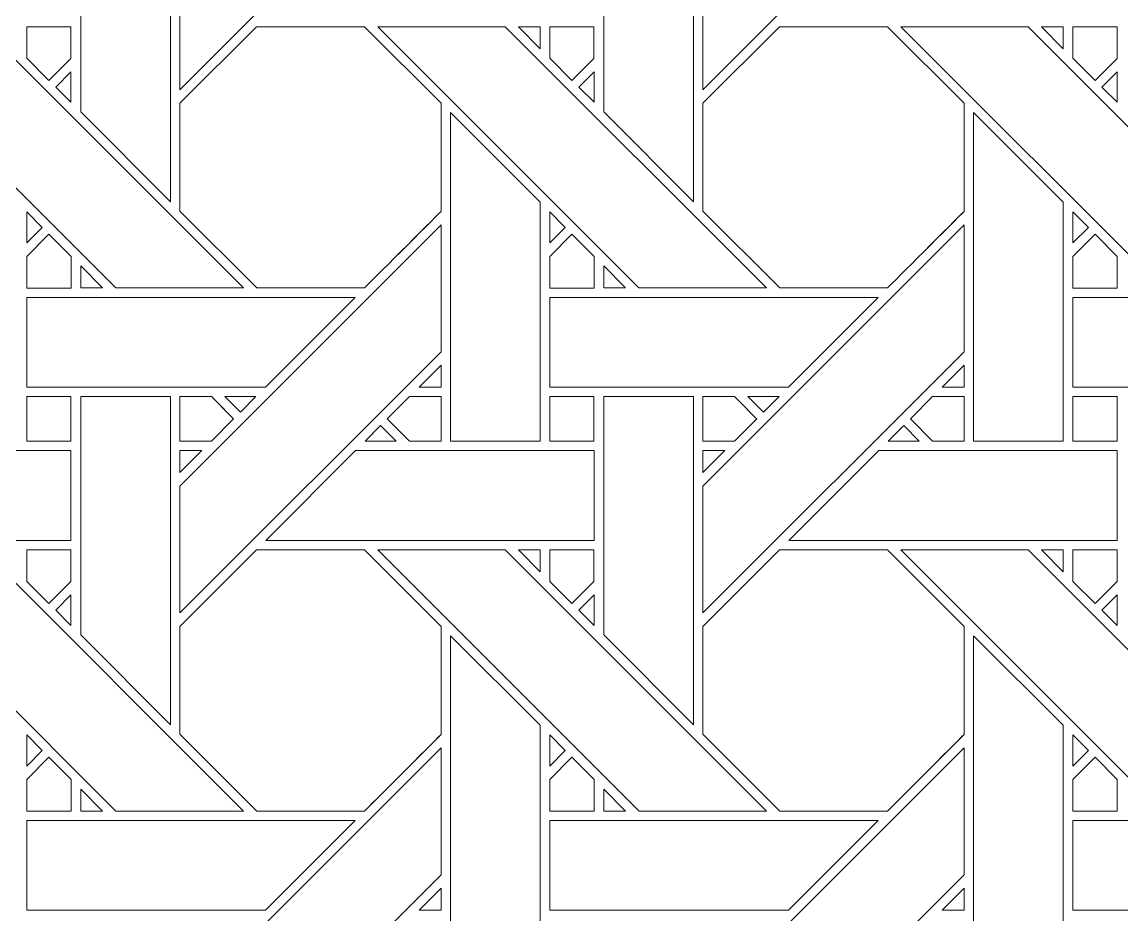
# Model space of a CAD drawing. Header units: inches. Extents: x 4.9 to 19.9, y 3.1 to 15.1.
# Drawn here: x 10.436 to 12.432, y 11.99 to 13.61 of the extents above; entities that cross this region are included whole.
import ezdxf

# ---------------------------------------------------------------- set-up
doc = ezdxf.new("R2010")
doc.units = ezdxf.units.IN
doc.header["$MEASUREMENT"] = 0
doc.layers.add('Design', color=7, linetype='Continuous', lineweight=0)

msp = doc.modelspace()

# ---------------------------------------------------------------- linework, layer by layer
at = {"layer": 'Design'}
for points, knots in [([(4.8829, 15.0948), (4.8829, 15.0948), (4.8829, 3.0948), (4.8829, 3.0948), (4.8829, 3.0948), (19.8829, 3.0948), (19.8829, 3.0948), (19.8829, 3.0948), (19.8829, 15.0948), (19.8829, 15.0948), (19.8829, 15.0948), (4.8829, 15.0948), (4.8829, 15.0948)], [0, 0, 0, 0, 1, 1, 1, 2, 2, 2, 3, 3, 3, 4, 4, 4, 4]), ([(5.4052, 14.5679), (5.4052, 14.5679), (5.4052, 3.6216), (5.4052, 3.6216), (5.4052, 3.6216), (19.3605, 3.6216), (19.3605, 3.6216), (19.3605, 3.6216), (19.3605, 14.5679), (19.3605, 14.5679), (19.3605, 14.5679), (5.4052, 14.5679), (5.4052, 14.5679)], [0, 0, 0, 0, 1, 1, 1, 2, 2, 2, 3, 3, 3, 4, 4, 4, 4]), ([(11.1966, 13.9603), (11.1966, 13.9603), (10.7229, 13.4866), (10.7229, 13.4866), (10.7229, 13.4866), (10.7229, 13.7167), (10.7229, 13.7167), (10.7229, 13.7167), (11.1966, 14.1903), (11.1966, 14.1903), (11.1966, 14.1903), (11.1966, 13.9603), (11.1966, 13.9603)], [0, 0, 0, 0, 1, 1, 1, 2, 2, 2, 3, 3, 3, 4, 4, 4, 4]), ([(12.1453, 13.9603), (12.1453, 13.9603), (11.6717, 13.4866), (11.6717, 13.4866), (11.6717, 13.4866), (11.6717, 13.7167), (11.6717, 13.7167), (11.6717, 13.7167), (12.1453, 14.1903), (12.1453, 14.1903), (12.1453, 14.1903), (12.1453, 13.9603), (12.1453, 13.9603)], [0, 0, 0, 0, 1, 1, 1, 2, 2, 2, 3, 3, 3, 4, 4, 4, 4]), ([(10.5429, 13.4466), (10.5429, 13.4466), (10.5429, 13.8788), (10.5429, 13.8788), (10.5429, 13.8788), (10.7058, 13.8788), (10.7058, 13.8788), (10.7058, 13.8788), (10.7058, 13.2837), (10.7058, 13.2837), (10.7058, 13.2837), (10.5429, 13.4466), (10.5429, 13.4466)], [0, 0, 0, 0, 1, 1, 1, 2, 2, 2, 3, 3, 3, 4, 4, 4, 4]), ([(11.4916, 13.4466), (11.4916, 13.4466), (11.4916, 13.8788), (11.4916, 13.8788), (11.4916, 13.8788), (11.6545, 13.8788), (11.6545, 13.8788), (11.6545, 13.8788), (11.6545, 13.2837), (11.6545, 13.2837), (11.6545, 13.2837), (11.4916, 13.4466), (11.4916, 13.4466)], [0, 0, 0, 0, 1, 1, 1, 2, 2, 2, 3, 3, 3, 4, 4, 4, 4]), ([(10.838, 13.1273), (10.838, 13.1273), (10.6069, 13.1273), (10.6069, 13.1273), (10.6069, 13.1273), (10.1334, 13.601), (10.1334, 13.601), (10.1334, 13.601), (10.3643, 13.601), (10.3643, 13.601), (10.3643, 13.601), (10.838, 13.1273), (10.838, 13.1273)], [0, 0, 0, 0, 1, 1, 1, 2, 2, 2, 3, 3, 3, 4, 4, 4, 4]), ([(10.5253, 13.601), (10.5253, 13.601), (10.5253, 13.5434), (10.5253, 13.5434), (10.5253, 13.5434), (10.4854, 13.5035), (10.4854, 13.5035), (10.4854, 13.5035), (10.445, 13.5438), (10.445, 13.5438), (10.445, 13.5438), (10.445, 13.601), (10.445, 13.601), (10.445, 13.601), (10.5253, 13.601), (10.5253, 13.601)], [0, 0, 0, 0, 1, 1, 1, 2, 2, 2, 3, 3, 3, 4, 4, 4, 5, 5, 5, 5]), ([(10.5253, 13.5434), (10.5253, 13.5434), (10.4854, 13.5035), (10.4854, 13.5035), (10.4854, 13.5035), (10.445, 13.5438), (10.445, 13.5438), (10.445, 13.5438), (10.445, 13.601), (10.445, 13.601), (10.445, 13.601), (10.5253, 13.601), (10.5253, 13.601), (10.5253, 13.601), (10.5253, 13.5434), (10.5253, 13.5434)], [0, 0, 0, 0, 1, 1, 1, 2, 2, 2, 3, 3, 3, 4, 4, 4, 5, 5, 5, 5]), ([(10.8616, 13.601), (10.8616, 13.601), (11.0578, 13.601), (11.0578, 13.601), (11.0578, 13.601), (11.1966, 13.4623), (11.1966, 13.4623), (11.1966, 13.4623), (11.1966, 13.2661), (11.1966, 13.2661), (11.1788, 13.2481), (11.0669, 13.1364), (11.0579, 13.1274), (11.0579, 13.1274), (10.8622, 13.1274), (10.8622, 13.1274), (10.8622, 13.1274), (10.7229, 13.2666), (10.7229, 13.2666), (10.7229, 13.2666), (10.7229, 13.4623), (10.7229, 13.4623), (10.7229, 13.4623), (10.8616, 13.601), (10.8616, 13.601)], [0, 0, 0, 0, 1, 1, 1, 2, 2, 2, 3, 3, 3, 4, 4, 4, 5, 5, 5, 6, 6, 6, 7, 7, 7, 8, 8, 8, 8]), ([(11.0578, 13.601), (11.0578, 13.601), (11.1966, 13.4623), (11.1966, 13.4623), (11.1966, 13.4623), (11.1966, 13.2661), (11.1966, 13.2661), (11.1787, 13.248), (11.0668, 13.1363), (11.0579, 13.1274), (11.0579, 13.1274), (10.8622, 13.1274), (10.8622, 13.1274), (10.8622, 13.1274), (10.7229, 13.2666), (10.7229, 13.2666), (10.7229, 13.2666), (10.7229, 13.4623), (10.7229, 13.4623), (10.7229, 13.4623), (10.8616, 13.601), (10.8616, 13.601), (10.8616, 13.601), (11.0578, 13.601), (11.0578, 13.601)], [0, 0, 0, 0, 1, 1, 1, 2, 2, 2, 3, 3, 3, 4, 4, 4, 5, 5, 5, 6, 6, 6, 7, 7, 7, 8, 8, 8, 8]), ([(11.7867, 13.1273), (11.7867, 13.1273), (11.5556, 13.1273), (11.5556, 13.1273), (11.5556, 13.1273), (11.0821, 13.601), (11.0821, 13.601), (11.0821, 13.601), (11.313, 13.601), (11.313, 13.601), (11.313, 13.601), (11.7867, 13.1273), (11.7867, 13.1273)], [0, 0, 0, 0, 1, 1, 1, 2, 2, 2, 3, 3, 3, 4, 4, 4, 4]), ([(11.3372, 13.601), (11.3372, 13.601), (11.3766, 13.601), (11.3766, 13.601), (11.3766, 13.601), (11.3766, 13.5611), (11.3766, 13.5611), (11.3766, 13.5611), (11.3372, 13.601), (11.3372, 13.601)], [0, 0, 0, 0, 1, 1, 1, 2, 2, 2, 3, 3, 3, 3]), ([(11.474, 13.601), (11.474, 13.601), (11.474, 13.5434), (11.474, 13.5434), (11.474, 13.5434), (11.4341, 13.5035), (11.4341, 13.5035), (11.4341, 13.5035), (11.3938, 13.5438), (11.3938, 13.5438), (11.3938, 13.5438), (11.3938, 13.601), (11.3938, 13.601), (11.3938, 13.601), (11.474, 13.601), (11.474, 13.601)], [0, 0, 0, 0, 1, 1, 1, 2, 2, 2, 3, 3, 3, 4, 4, 4, 5, 5, 5, 5]), ([(11.474, 13.5434), (11.474, 13.5434), (11.4341, 13.5035), (11.4341, 13.5035), (11.4341, 13.5035), (11.3938, 13.5438), (11.3938, 13.5438), (11.3938, 13.5438), (11.3938, 13.601), (11.3938, 13.601), (11.3938, 13.601), (11.474, 13.601), (11.474, 13.601), (11.474, 13.601), (11.474, 13.5434), (11.474, 13.5434)], [0, 0, 0, 0, 1, 1, 1, 2, 2, 2, 3, 3, 3, 4, 4, 4, 5, 5, 5, 5]), ([(11.8104, 13.601), (11.8104, 13.601), (12.0066, 13.601), (12.0066, 13.601), (12.0066, 13.601), (12.1453, 13.4623), (12.1453, 13.4623), (12.1453, 13.4623), (12.1453, 13.2661), (12.1453, 13.2661), (12.1275, 13.2481), (12.0156, 13.1364), (12.0066, 13.1274), (12.0066, 13.1274), (11.8109, 13.1274), (11.8109, 13.1274), (11.8109, 13.1274), (11.6717, 13.2666), (11.6717, 13.2666), (11.6717, 13.2666), (11.6717, 13.4623), (11.6717, 13.4623), (11.6717, 13.4623), (11.8104, 13.601), (11.8104, 13.601)], [0, 0, 0, 0, 1, 1, 1, 2, 2, 2, 3, 3, 3, 4, 4, 4, 5, 5, 5, 6, 6, 6, 7, 7, 7, 8, 8, 8, 8]), ([(12.0066, 13.601), (12.0066, 13.601), (12.1453, 13.4623), (12.1453, 13.4623), (12.1453, 13.4623), (12.1453, 13.2661), (12.1453, 13.2661), (12.1277, 13.2483), (12.0157, 13.1365), (12.0066, 13.1274), (12.0066, 13.1274), (11.8109, 13.1274), (11.8109, 13.1274), (11.8109, 13.1274), (11.6717, 13.2666), (11.6717, 13.2666), (11.6717, 13.2666), (11.6717, 13.4623), (11.6717, 13.4623), (11.6717, 13.4623), (11.8104, 13.601), (11.8104, 13.601), (11.8104, 13.601), (12.0066, 13.601), (12.0066, 13.601)], [0, 0, 0, 0, 1, 1, 1, 2, 2, 2, 3, 3, 3, 4, 4, 4, 5, 5, 5, 6, 6, 6, 7, 7, 7, 8, 8, 8, 8]), ([(12.7354, 13.1273), (12.7354, 13.1273), (12.5044, 13.1273), (12.5044, 13.1273), (12.5044, 13.1273), (12.0308, 13.601), (12.0308, 13.601), (12.0308, 13.601), (12.2618, 13.601), (12.2618, 13.601), (12.2618, 13.601), (12.7354, 13.1273), (12.7354, 13.1273)], [0, 0, 0, 0, 1, 1, 1, 2, 2, 2, 3, 3, 3, 4, 4, 4, 4]), ([(12.2859, 13.601), (12.2859, 13.601), (12.3253, 13.601), (12.3253, 13.601), (12.3253, 13.601), (12.3253, 13.5611), (12.3253, 13.5611), (12.3253, 13.5611), (12.2859, 13.601), (12.2859, 13.601)], [0, 0, 0, 0, 1, 1, 1, 2, 2, 2, 3, 3, 3, 3]), ([(12.4228, 13.601), (12.4228, 13.601), (12.4228, 13.5434), (12.4228, 13.5434), (12.4228, 13.5434), (12.3828, 13.5035), (12.3828, 13.5035), (12.3828, 13.5035), (12.3425, 13.5438), (12.3425, 13.5438), (12.3425, 13.5438), (12.3425, 13.601), (12.3425, 13.601), (12.3425, 13.601), (12.4228, 13.601), (12.4228, 13.601)], [0, 0, 0, 0, 1, 1, 1, 2, 2, 2, 3, 3, 3, 4, 4, 4, 5, 5, 5, 5]), ([(12.4228, 13.5434), (12.4228, 13.5434), (12.3828, 13.5035), (12.3828, 13.5035), (12.3828, 13.5035), (12.3425, 13.5438), (12.3425, 13.5438), (12.3425, 13.5438), (12.3425, 13.601), (12.3425, 13.601), (12.3425, 13.601), (12.4228, 13.601), (12.4228, 13.601), (12.4228, 13.601), (12.4228, 13.5434), (12.4228, 13.5434)], [0, 0, 0, 0, 1, 1, 1, 2, 2, 2, 3, 3, 3, 4, 4, 4, 5, 5, 5, 5]), ([(10.5253, 13.5191), (10.5253, 13.5191), (10.5253, 13.464), (10.5253, 13.464), (10.5253, 13.464), (10.4976, 13.4913), (10.4976, 13.4913), (10.4976, 13.4913), (10.5253, 13.5191), (10.5253, 13.5191)], [0, 0, 0, 0, 1, 1, 1, 2, 2, 2, 3, 3, 3, 3]), ([(11.4741, 13.5191), (11.4741, 13.5191), (11.4741, 13.464), (11.4741, 13.464), (11.4741, 13.464), (11.4463, 13.4913), (11.4463, 13.4913), (11.4463, 13.4913), (11.4741, 13.5191), (11.4741, 13.5191)], [0, 0, 0, 0, 1, 1, 1, 2, 2, 2, 3, 3, 3, 3]), ([(12.4228, 13.5191), (12.4228, 13.5191), (12.4228, 13.464), (12.4228, 13.464), (12.4228, 13.464), (12.395, 13.4913), (12.395, 13.4913), (12.395, 13.4913), (12.4228, 13.5191), (12.4228, 13.5191)], [0, 0, 0, 0, 1, 1, 1, 2, 2, 2, 3, 3, 3, 3]), ([(11.2137, 12.8493), (11.2137, 12.8493), (11.2137, 13.4452), (11.2137, 13.4452), (11.2137, 13.4452), (11.3765, 13.283), (11.3765, 13.283), (11.3765, 13.283), (11.3765, 12.8493), (11.3765, 12.8493), (11.3765, 12.8493), (11.2137, 12.8493), (11.2137, 12.8493)], [0, 0, 0, 0, 1, 1, 1, 2, 2, 2, 3, 3, 3, 4, 4, 4, 4]), ([(12.1625, 12.8493), (12.1625, 12.8493), (12.1625, 13.4452), (12.1625, 13.4452), (12.1625, 13.4452), (12.3252, 13.283), (12.3252, 13.283), (12.3252, 13.283), (12.3252, 12.8493), (12.3252, 12.8493), (12.3252, 12.8493), (12.1625, 12.8493), (12.1625, 12.8493)], [0, 0, 0, 0, 1, 1, 1, 2, 2, 2, 3, 3, 3, 4, 4, 4, 4]), ([(10.4451, 13.2088), (10.4451, 13.2088), (10.4451, 13.2655), (10.4451, 13.2655), (10.4451, 13.2655), (10.4733, 13.2369), (10.4733, 13.2369), (10.4733, 13.2369), (10.4451, 13.2088), (10.4451, 13.2088)], [0, 0, 0, 0, 1, 1, 1, 2, 2, 2, 3, 3, 3, 3]), ([(11.3938, 13.2088), (11.3938, 13.2088), (11.3938, 13.2655), (11.3938, 13.2655), (11.3938, 13.2655), (11.422, 13.2369), (11.422, 13.2369), (11.422, 13.2369), (11.3938, 13.2088), (11.3938, 13.2088)], [0, 0, 0, 0, 1, 1, 1, 2, 2, 2, 3, 3, 3, 3]), ([(12.3425, 13.2088), (12.3425, 13.2088), (12.3425, 13.2655), (12.3425, 13.2655), (12.3425, 13.2655), (12.3707, 13.2369), (12.3707, 13.2369), (12.3707, 13.2369), (12.3425, 13.2088), (12.3425, 13.2088)], [0, 0, 0, 0, 1, 1, 1, 2, 2, 2, 3, 3, 3, 3]), ([(11.1966, 13.0116), (11.1966, 13.0116), (10.7229, 12.5379), (10.7229, 12.5379), (10.7229, 12.5379), (10.7229, 12.768), (10.7229, 12.768), (10.7229, 12.768), (11.1966, 13.2416), (11.1966, 13.2416), (11.1966, 13.2416), (11.1966, 13.0116), (11.1966, 13.0116)], [0, 0, 0, 0, 1, 1, 1, 2, 2, 2, 3, 3, 3, 4, 4, 4, 4]), ([(12.1453, 13.0116), (12.1453, 13.0116), (11.6717, 12.5379), (11.6717, 12.5379), (11.6717, 12.5379), (11.6717, 12.768), (11.6717, 12.768), (11.6717, 12.768), (12.1453, 13.2416), (12.1453, 13.2416), (12.1453, 13.2416), (12.1453, 13.0116), (12.1453, 13.0116)], [0, 0, 0, 0, 1, 1, 1, 2, 2, 2, 3, 3, 3, 4, 4, 4, 4]), ([(10.4451, 13.1271), (10.4451, 13.1271), (10.4451, 13.1844), (10.4451, 13.1844), (10.4451, 13.1844), (10.4854, 13.2247), (10.4854, 13.2247), (10.4854, 13.2247), (10.5257, 13.1844), (10.5257, 13.1844), (10.5257, 13.1844), (10.5257, 13.1271), (10.5257, 13.1271), (10.5257, 13.1271), (10.4451, 13.1271), (10.4451, 13.1271)], [0, 0, 0, 0, 1, 1, 1, 2, 2, 2, 3, 3, 3, 4, 4, 4, 5, 5, 5, 5]), ([(10.4854, 13.2247), (10.4854, 13.2247), (10.5257, 13.1844), (10.5257, 13.1844), (10.5257, 13.1844), (10.5257, 13.1271), (10.5257, 13.1271), (10.5257, 13.1271), (10.4451, 13.1271), (10.4451, 13.1271), (10.4451, 13.1271), (10.4451, 13.1844), (10.4451, 13.1844), (10.4451, 13.1844), (10.4854, 13.2247), (10.4854, 13.2247)], [0, 0, 0, 0, 1, 1, 1, 2, 2, 2, 3, 3, 3, 4, 4, 4, 5, 5, 5, 5]), ([(11.3938, 13.1271), (11.3938, 13.1271), (11.3938, 13.1844), (11.3938, 13.1844), (11.3938, 13.1844), (11.4341, 13.2247), (11.4341, 13.2247), (11.4341, 13.2247), (11.4745, 13.1844), (11.4745, 13.1844), (11.4745, 13.1844), (11.4745, 13.1271), (11.4745, 13.1271), (11.4745, 13.1271), (11.3938, 13.1271), (11.3938, 13.1271)], [0, 0, 0, 0, 1, 1, 1, 2, 2, 2, 3, 3, 3, 4, 4, 4, 5, 5, 5, 5]), ([(11.4341, 13.2247), (11.4341, 13.2247), (11.4745, 13.1844), (11.4745, 13.1844), (11.4745, 13.1844), (11.4745, 13.1271), (11.4745, 13.1271), (11.4745, 13.1271), (11.3938, 13.1271), (11.3938, 13.1271), (11.3938, 13.1271), (11.3938, 13.1844), (11.3938, 13.1844), (11.3938, 13.1844), (11.4341, 13.2247), (11.4341, 13.2247)], [0, 0, 0, 0, 1, 1, 1, 2, 2, 2, 3, 3, 3, 4, 4, 4, 5, 5, 5, 5]), ([(12.3425, 13.1271), (12.3425, 13.1271), (12.3425, 13.1844), (12.3425, 13.1844), (12.3425, 13.1844), (12.3829, 13.2247), (12.3829, 13.2247), (12.3829, 13.2247), (12.4232, 13.1844), (12.4232, 13.1844), (12.4232, 13.1844), (12.4232, 13.1271), (12.4232, 13.1271), (12.4232, 13.1271), (12.3425, 13.1271), (12.3425, 13.1271)], [0, 0, 0, 0, 1, 1, 1, 2, 2, 2, 3, 3, 3, 4, 4, 4, 5, 5, 5, 5]), ([(12.3829, 13.2247), (12.3829, 13.2247), (12.4232, 13.1844), (12.4232, 13.1844), (12.4232, 13.1844), (12.4232, 13.1271), (12.4232, 13.1271), (12.4232, 13.1271), (12.3425, 13.1271), (12.3425, 13.1271), (12.3425, 13.1271), (12.3425, 13.1844), (12.3425, 13.1844), (12.3425, 13.1844), (12.3829, 13.2247), (12.3829, 13.2247)], [0, 0, 0, 0, 1, 1, 1, 2, 2, 2, 3, 3, 3, 4, 4, 4, 5, 5, 5, 5]), ([(10.543, 13.1273), (10.543, 13.1273), (10.543, 13.1671), (10.543, 13.1671), (10.543, 13.1671), (10.5827, 13.1273), (10.5827, 13.1273), (10.5827, 13.1273), (10.543, 13.1273), (10.543, 13.1273)], [0, 0, 0, 0, 1, 1, 1, 2, 2, 2, 3, 3, 3, 3]), ([(11.4917, 13.1273), (11.4917, 13.1273), (11.4917, 13.1671), (11.4917, 13.1671), (11.4917, 13.1671), (11.5314, 13.1273), (11.5314, 13.1273), (11.5314, 13.1273), (11.4917, 13.1273), (11.4917, 13.1273)], [0, 0, 0, 0, 1, 1, 1, 2, 2, 2, 3, 3, 3, 3]), ([(11.0408, 13.1101), (11.0408, 13.1101), (10.8781, 12.9474), (10.8781, 12.9474), (10.8781, 12.9474), (10.4451, 12.9474), (10.4451, 12.9474), (10.4451, 12.9474), (10.4451, 13.1101), (10.4451, 13.1101), (10.4451, 13.1101), (11.0408, 13.1101), (11.0408, 13.1101)], [0, 0, 0, 0, 1, 1, 1, 2, 2, 2, 3, 3, 3, 4, 4, 4, 4]), ([(11.9895, 13.1101), (11.9895, 13.1101), (11.8268, 12.9474), (11.8268, 12.9474), (11.8268, 12.9474), (11.3938, 12.9474), (11.3938, 12.9474), (11.3938, 12.9474), (11.3938, 13.1101), (11.3938, 13.1101), (11.3938, 13.1101), (11.9895, 13.1101), (11.9895, 13.1101)], [0, 0, 0, 0, 1, 1, 1, 2, 2, 2, 3, 3, 3, 4, 4, 4, 4]), ([(12.9382, 13.1101), (12.9382, 13.1101), (12.7755, 12.9474), (12.7755, 12.9474), (12.7755, 12.9474), (12.3425, 12.9474), (12.3425, 12.9474), (12.3425, 12.9474), (12.3425, 13.1101), (12.3425, 13.1101), (12.3425, 13.1101), (12.9382, 13.1101), (12.9382, 13.1101)], [0, 0, 0, 0, 1, 1, 1, 2, 2, 2, 3, 3, 3, 4, 4, 4, 4]), ([(11.1966, 12.9474), (11.1966, 12.9474), (11.1568, 12.9474), (11.1568, 12.9474), (11.1568, 12.9474), (11.1966, 12.9872), (11.1966, 12.9872), (11.1966, 12.9872), (11.1966, 12.9474), (11.1966, 12.9474)], [0, 0, 0, 0, 1, 1, 1, 2, 2, 2, 3, 3, 3, 3]), ([(12.1056, 12.9474), (12.1056, 12.9474), (12.1453, 12.9872), (12.1453, 12.9872), (12.1453, 12.9872), (12.1453, 12.9474), (12.1453, 12.9474), (12.1453, 12.9474), (12.1056, 12.9474), (12.1056, 12.9474)], [0, 0, 0, 0, 1, 1, 1, 2, 2, 2, 3, 3, 3, 3]), ([(10.5253, 12.8494), (10.5253, 12.8494), (10.4451, 12.8494), (10.4451, 12.8494), (10.4451, 12.8494), (10.4451, 12.9301), (10.4451, 12.9301), (10.4451, 12.9301), (10.5253, 12.9301), (10.5253, 12.9301), (10.5253, 12.9301), (10.5253, 12.8494), (10.5253, 12.8494)], [0, 0, 0, 0, 1, 1, 1, 2, 2, 2, 3, 3, 3, 4, 4, 4, 4]), ([(10.5253, 12.9301), (10.5253, 12.9301), (10.5253, 12.8494), (10.5253, 12.8494), (10.5253, 12.8494), (10.4451, 12.8494), (10.4451, 12.8494), (10.4451, 12.8494), (10.4451, 12.9301), (10.4451, 12.9301), (10.4451, 12.9301), (10.5253, 12.9301), (10.5253, 12.9301)], [0, 0, 0, 0, 1, 1, 1, 2, 2, 2, 3, 3, 3, 4, 4, 4, 4]), ([(10.5429, 12.4979), (10.5429, 12.4979), (10.5429, 12.9301), (10.5429, 12.9301), (10.5429, 12.9301), (10.7058, 12.9301), (10.7058, 12.9301), (10.7058, 12.9301), (10.7058, 12.335), (10.7058, 12.335), (10.7058, 12.335), (10.5429, 12.4979), (10.5429, 12.4979)], [0, 0, 0, 0, 1, 1, 1, 2, 2, 2, 3, 3, 3, 4, 4, 4, 4]), ([(10.78, 12.9301), (10.7851, 12.925), (10.8159, 12.8942), (10.8203, 12.8898), (10.8203, 12.8898), (10.7799, 12.8494), (10.7799, 12.8494), (10.7799, 12.8494), (10.7229, 12.8494), (10.7229, 12.8494), (10.7229, 12.8494), (10.7229, 12.9301), (10.7229, 12.9301), (10.7229, 12.9301), (10.78, 12.9301), (10.78, 12.9301)], [0, 0, 0, 0, 1, 1, 1, 2, 2, 2, 3, 3, 3, 4, 4, 4, 5, 5, 5, 5]), ([(10.8203, 12.8898), (10.8203, 12.8898), (10.7799, 12.8494), (10.7799, 12.8494), (10.7799, 12.8494), (10.7229, 12.8494), (10.7229, 12.8494), (10.7229, 12.8494), (10.7229, 12.9301), (10.7229, 12.9301), (10.7229, 12.9301), (10.78, 12.9301), (10.78, 12.9301), (10.7852, 12.9249), (10.816, 12.8941), (10.8203, 12.8898)], [0, 0, 0, 0, 1, 1, 1, 2, 2, 2, 3, 3, 3, 4, 4, 4, 5, 5, 5, 5]), ([(10.8044, 12.9301), (10.8044, 12.9301), (10.8608, 12.9301), (10.8608, 12.9301), (10.8608, 12.9301), (10.8326, 12.9019), (10.8326, 12.9019), (10.8326, 12.9019), (10.8044, 12.9301), (10.8044, 12.9301)], [0, 0, 0, 0, 1, 1, 1, 2, 2, 2, 3, 3, 3, 3]), ([(11.1966, 12.9302), (11.1966, 12.9302), (11.1966, 12.8494), (11.1966, 12.8494), (11.1966, 12.8494), (11.1395, 12.8494), (11.1395, 12.8494), (11.1395, 12.8494), (11.0991, 12.8897), (11.0991, 12.8897), (11.0991, 12.8897), (11.1396, 12.9302), (11.1396, 12.9302), (11.1396, 12.9302), (11.1966, 12.9302), (11.1966, 12.9302)], [0, 0, 0, 0, 1, 1, 1, 2, 2, 2, 3, 3, 3, 4, 4, 4, 5, 5, 5, 5]), ([(11.0991, 12.8897), (11.0991, 12.8897), (11.1396, 12.9302), (11.1396, 12.9302), (11.1396, 12.9302), (11.1966, 12.9302), (11.1966, 12.9302), (11.1966, 12.9302), (11.1966, 12.8494), (11.1966, 12.8494), (11.1966, 12.8494), (11.1395, 12.8494), (11.1395, 12.8494), (11.1395, 12.8494), (11.0991, 12.8897), (11.0991, 12.8897)], [0, 0, 0, 0, 1, 1, 1, 2, 2, 2, 3, 3, 3, 4, 4, 4, 5, 5, 5, 5]), ([(11.474, 12.8494), (11.474, 12.8494), (11.3938, 12.8494), (11.3938, 12.8494), (11.3938, 12.8494), (11.3938, 12.9301), (11.3938, 12.9301), (11.3938, 12.9301), (11.474, 12.9301), (11.474, 12.9301), (11.474, 12.9301), (11.474, 12.8494), (11.474, 12.8494)], [0, 0, 0, 0, 1, 1, 1, 2, 2, 2, 3, 3, 3, 4, 4, 4, 4]), ([(11.474, 12.9301), (11.474, 12.9301), (11.474, 12.8494), (11.474, 12.8494), (11.474, 12.8494), (11.3938, 12.8494), (11.3938, 12.8494), (11.3938, 12.8494), (11.3938, 12.9301), (11.3938, 12.9301), (11.3938, 12.9301), (11.474, 12.9301), (11.474, 12.9301)], [0, 0, 0, 0, 1, 1, 1, 2, 2, 2, 3, 3, 3, 4, 4, 4, 4]), ([(11.4916, 12.4979), (11.4916, 12.4979), (11.4916, 12.9301), (11.4916, 12.9301), (11.4916, 12.9301), (11.6545, 12.9301), (11.6545, 12.9301), (11.6545, 12.9301), (11.6545, 12.335), (11.6545, 12.335), (11.6545, 12.335), (11.4916, 12.4979), (11.4916, 12.4979)], [0, 0, 0, 0, 1, 1, 1, 2, 2, 2, 3, 3, 3, 4, 4, 4, 4]), ([(11.7287, 12.9301), (11.7339, 12.925), (11.7646, 12.8942), (11.7691, 12.8898), (11.7691, 12.8898), (11.7286, 12.8494), (11.7286, 12.8494), (11.7286, 12.8494), (11.6717, 12.8494), (11.6717, 12.8494), (11.6717, 12.8494), (11.6717, 12.9301), (11.6717, 12.9301), (11.6717, 12.9301), (11.7287, 12.9301), (11.7287, 12.9301)], [0, 0, 0, 0, 1, 1, 1, 2, 2, 2, 3, 3, 3, 4, 4, 4, 5, 5, 5, 5]), ([(11.7691, 12.8898), (11.7691, 12.8898), (11.7286, 12.8494), (11.7286, 12.8494), (11.7286, 12.8494), (11.6717, 12.8494), (11.6717, 12.8494), (11.6717, 12.8494), (11.6717, 12.9301), (11.6717, 12.9301), (11.6717, 12.9301), (11.7287, 12.9301), (11.7287, 12.9301), (11.7339, 12.9249), (11.7647, 12.8941), (11.7691, 12.8898)], [0, 0, 0, 0, 1, 1, 1, 2, 2, 2, 3, 3, 3, 4, 4, 4, 5, 5, 5, 5]), ([(11.7531, 12.9301), (11.7531, 12.9301), (11.8096, 12.9301), (11.8096, 12.9301), (11.8096, 12.9301), (11.7813, 12.9019), (11.7813, 12.9019), (11.7813, 12.9019), (11.7531, 12.9301), (11.7531, 12.9301)], [0, 0, 0, 0, 1, 1, 1, 2, 2, 2, 3, 3, 3, 3]), ([(12.1453, 12.9302), (12.1453, 12.9302), (12.1453, 12.8494), (12.1453, 12.8494), (12.1453, 12.8494), (12.0882, 12.8494), (12.0882, 12.8494), (12.0882, 12.8494), (12.0479, 12.8897), (12.0479, 12.8897), (12.0479, 12.8897), (12.0883, 12.9302), (12.0883, 12.9302), (12.0883, 12.9302), (12.1453, 12.9302), (12.1453, 12.9302)], [0, 0, 0, 0, 1, 1, 1, 2, 2, 2, 3, 3, 3, 4, 4, 4, 5, 5, 5, 5]), ([(12.1453, 12.9302), (12.1453, 12.9302), (12.1453, 12.8494), (12.1453, 12.8494), (12.1453, 12.8494), (12.0882, 12.8494), (12.0882, 12.8494), (12.0882, 12.8494), (12.0479, 12.8897), (12.0479, 12.8897), (12.0479, 12.8897), (12.0883, 12.9302), (12.0883, 12.9302), (12.0883, 12.9302), (12.1453, 12.9302), (12.1453, 12.9302)], [0, 0, 0, 0, 1, 1, 1, 2, 2, 2, 3, 3, 3, 4, 4, 4, 5, 5, 5, 5]), ([(12.4228, 12.8494), (12.4228, 12.8494), (12.3425, 12.8494), (12.3425, 12.8494), (12.3425, 12.8494), (12.3425, 12.9301), (12.3425, 12.9301), (12.3425, 12.9301), (12.4228, 12.9301), (12.4228, 12.9301), (12.4228, 12.9301), (12.4228, 12.8494), (12.4228, 12.8494)], [0, 0, 0, 0, 1, 1, 1, 2, 2, 2, 3, 3, 3, 4, 4, 4, 4]), ([(12.4228, 12.9301), (12.4228, 12.9301), (12.4228, 12.8494), (12.4228, 12.8494), (12.4228, 12.8494), (12.3425, 12.8494), (12.3425, 12.8494), (12.3425, 12.8494), (12.3425, 12.9301), (12.3425, 12.9301), (12.3425, 12.9301), (12.4228, 12.9301), (12.4228, 12.9301)], [0, 0, 0, 0, 1, 1, 1, 2, 2, 2, 3, 3, 3, 4, 4, 4, 4]), ([(11.1153, 12.8493), (11.1153, 12.8493), (11.0588, 12.8493), (11.0588, 12.8493), (11.0588, 12.8493), (11.087, 12.8776), (11.087, 12.8776), (11.087, 12.8776), (11.1153, 12.8493), (11.1153, 12.8493)], [0, 0, 0, 0, 1, 1, 1, 2, 2, 2, 3, 3, 3, 3]), ([(12.064, 12.8493), (12.064, 12.8493), (12.0075, 12.8493), (12.0075, 12.8493), (12.0075, 12.8493), (12.0358, 12.8776), (12.0358, 12.8776), (12.0358, 12.8776), (12.064, 12.8493), (12.064, 12.8493)], [0, 0, 0, 0, 1, 1, 1, 2, 2, 2, 3, 3, 3, 3]), ([(10.5253, 12.8322), (10.5253, 12.8322), (10.5253, 12.6694), (10.5253, 12.6694), (10.5253, 12.6694), (9.9301, 12.6694), (9.9301, 12.6694), (9.9301, 12.6694), (10.0929, 12.8322), (10.0929, 12.8322), (10.0929, 12.8322), (10.5253, 12.8322), (10.5253, 12.8322)], [0, 0, 0, 0, 1, 1, 1, 2, 2, 2, 3, 3, 3, 4, 4, 4, 4]), ([(10.7628, 12.8322), (10.7628, 12.8322), (10.7229, 12.7924), (10.7229, 12.7924), (10.7229, 12.7924), (10.7229, 12.8322), (10.7229, 12.8322), (10.7229, 12.8322), (10.7628, 12.8322), (10.7628, 12.8322)], [0, 0, 0, 0, 1, 1, 1, 2, 2, 2, 3, 3, 3, 3]), ([(11.4741, 12.8322), (11.4741, 12.8322), (11.4741, 12.6694), (11.4741, 12.6694), (11.4741, 12.6694), (10.8788, 12.6694), (10.8788, 12.6694), (10.8788, 12.6694), (11.0416, 12.8322), (11.0416, 12.8322), (11.0416, 12.8322), (11.4741, 12.8322), (11.4741, 12.8322)], [0, 0, 0, 0, 1, 1, 1, 2, 2, 2, 3, 3, 3, 4, 4, 4, 4]), ([(11.7115, 12.8322), (11.7115, 12.8322), (11.6717, 12.7924), (11.6717, 12.7924), (11.6717, 12.7924), (11.6717, 12.8322), (11.6717, 12.8322), (11.6717, 12.8322), (11.7115, 12.8322), (11.7115, 12.8322)], [0, 0, 0, 0, 1, 1, 1, 2, 2, 2, 3, 3, 3, 3]), ([(12.4228, 12.8322), (12.4228, 12.8322), (12.4228, 12.6694), (12.4228, 12.6694), (12.4228, 12.6694), (11.8275, 12.6694), (11.8275, 12.6694), (11.8275, 12.6694), (11.9904, 12.8322), (11.9904, 12.8322), (11.9904, 12.8322), (12.4228, 12.8322), (12.4228, 12.8322)], [0, 0, 0, 0, 1, 1, 1, 2, 2, 2, 3, 3, 3, 4, 4, 4, 4]), ([(10.838, 12.1786), (10.838, 12.1786), (10.6069, 12.1786), (10.6069, 12.1786), (10.6069, 12.1786), (10.1334, 12.6522), (10.1334, 12.6522), (10.1334, 12.6522), (10.3643, 12.6522), (10.3643, 12.6522), (10.3643, 12.6522), (10.838, 12.1786), (10.838, 12.1786)], [0, 0, 0, 0, 1, 1, 1, 2, 2, 2, 3, 3, 3, 4, 4, 4, 4]), ([(10.5253, 12.6523), (10.5253, 12.6523), (10.5253, 12.5947), (10.5253, 12.5947), (10.5253, 12.5947), (10.4854, 12.5547), (10.4854, 12.5547), (10.4854, 12.5547), (10.445, 12.5951), (10.445, 12.5951), (10.445, 12.5951), (10.445, 12.6523), (10.445, 12.6523), (10.445, 12.6523), (10.5253, 12.6523), (10.5253, 12.6523)], [0, 0, 0, 0, 1, 1, 1, 2, 2, 2, 3, 3, 3, 4, 4, 4, 5, 5, 5, 5]), ([(10.5253, 12.5947), (10.5253, 12.5947), (10.4854, 12.5547), (10.4854, 12.5547), (10.4854, 12.5547), (10.445, 12.5951), (10.445, 12.5951), (10.445, 12.5951), (10.445, 12.6523), (10.445, 12.6523), (10.445, 12.6523), (10.5253, 12.6523), (10.5253, 12.6523), (10.5253, 12.6523), (10.5253, 12.5947), (10.5253, 12.5947)], [0, 0, 0, 0, 1, 1, 1, 2, 2, 2, 3, 3, 3, 4, 4, 4, 5, 5, 5, 5]), ([(10.8616, 12.6523), (10.8616, 12.6523), (11.0578, 12.6523), (11.0578, 12.6523), (11.0578, 12.6523), (11.1966, 12.5135), (11.1966, 12.5135), (11.1966, 12.5135), (11.1966, 12.3173), (11.1966, 12.3173), (11.1788, 12.2994), (11.0669, 12.1876), (11.0579, 12.1786), (11.0579, 12.1786), (10.8622, 12.1786), (10.8622, 12.1786), (10.8622, 12.1786), (10.7229, 12.3179), (10.7229, 12.3179), (10.7229, 12.3179), (10.7229, 12.5135), (10.7229, 12.5135), (10.7229, 12.5135), (10.8616, 12.6523), (10.8616, 12.6523)], [0, 0, 0, 0, 1, 1, 1, 2, 2, 2, 3, 3, 3, 4, 4, 4, 5, 5, 5, 6, 6, 6, 7, 7, 7, 8, 8, 8, 8]), ([(11.1966, 12.5135), (11.1966, 12.5135), (11.1966, 12.3173), (11.1966, 12.3173), (11.1784, 12.299), (11.0666, 12.1874), (11.0579, 12.1786), (11.0579, 12.1786), (10.8622, 12.1786), (10.8622, 12.1786), (10.8622, 12.1786), (10.7229, 12.3179), (10.7229, 12.3179), (10.7229, 12.3179), (10.7229, 12.5135), (10.7229, 12.5135), (10.7229, 12.5135), (10.8616, 12.6523), (10.8616, 12.6523), (10.8616, 12.6523), (11.0578, 12.6523), (11.0578, 12.6523), (11.0578, 12.6523), (11.1966, 12.5135), (11.1966, 12.5135)], [0, 0, 0, 0, 1, 1, 1, 2, 2, 2, 3, 3, 3, 4, 4, 4, 5, 5, 5, 6, 6, 6, 7, 7, 7, 8, 8, 8, 8]), ([(11.7867, 12.1786), (11.7867, 12.1786), (11.5557, 12.1786), (11.5557, 12.1786), (11.5557, 12.1786), (11.0821, 12.6522), (11.0821, 12.6522), (11.0821, 12.6522), (11.313, 12.6522), (11.313, 12.6522), (11.313, 12.6522), (11.7867, 12.1786), (11.7867, 12.1786)], [0, 0, 0, 0, 1, 1, 1, 2, 2, 2, 3, 3, 3, 4, 4, 4, 4]), ([(11.3372, 12.6522), (11.3372, 12.6522), (11.3766, 12.6522), (11.3766, 12.6522), (11.3766, 12.6522), (11.3766, 12.6124), (11.3766, 12.6124), (11.3766, 12.6124), (11.3372, 12.6522), (11.3372, 12.6522)], [0, 0, 0, 0, 1, 1, 1, 2, 2, 2, 3, 3, 3, 3]), ([(11.474, 12.6523), (11.474, 12.6523), (11.474, 12.5947), (11.474, 12.5947), (11.474, 12.5947), (11.4341, 12.5547), (11.4341, 12.5547), (11.4341, 12.5547), (11.3938, 12.5951), (11.3938, 12.5951), (11.3938, 12.5951), (11.3938, 12.6523), (11.3938, 12.6523), (11.3938, 12.6523), (11.474, 12.6523), (11.474, 12.6523)], [0, 0, 0, 0, 1, 1, 1, 2, 2, 2, 3, 3, 3, 4, 4, 4, 5, 5, 5, 5]), ([(11.474, 12.5947), (11.474, 12.5947), (11.4341, 12.5547), (11.4341, 12.5547), (11.4341, 12.5547), (11.3938, 12.5951), (11.3938, 12.5951), (11.3938, 12.5951), (11.3938, 12.6523), (11.3938, 12.6523), (11.3938, 12.6523), (11.474, 12.6523), (11.474, 12.6523), (11.474, 12.6523), (11.474, 12.5947), (11.474, 12.5947)], [0, 0, 0, 0, 1, 1, 1, 2, 2, 2, 3, 3, 3, 4, 4, 4, 5, 5, 5, 5]), ([(11.8104, 12.6523), (11.8104, 12.6523), (12.0066, 12.6523), (12.0066, 12.6523), (12.0066, 12.6523), (12.1453, 12.5135), (12.1453, 12.5135), (12.1453, 12.5135), (12.1453, 12.3173), (12.1453, 12.3173), (12.1275, 12.2994), (12.0156, 12.1876), (12.0066, 12.1786), (12.0066, 12.1786), (11.8109, 12.1786), (11.8109, 12.1786), (11.8109, 12.1786), (11.6717, 12.3179), (11.6717, 12.3179), (11.6717, 12.3179), (11.6717, 12.5135), (11.6717, 12.5135), (11.6717, 12.5135), (11.8104, 12.6523), (11.8104, 12.6523)], [0, 0, 0, 0, 1, 1, 1, 2, 2, 2, 3, 3, 3, 4, 4, 4, 5, 5, 5, 6, 6, 6, 7, 7, 7, 8, 8, 8, 8]), ([(12.1453, 12.5135), (12.1453, 12.5135), (12.1453, 12.3173), (12.1453, 12.3173), (12.1272, 12.2991), (12.0154, 12.1874), (12.0066, 12.1786), (12.0066, 12.1786), (11.8109, 12.1786), (11.8109, 12.1786), (11.8109, 12.1786), (11.6717, 12.3179), (11.6717, 12.3179), (11.6717, 12.3179), (11.6717, 12.5135), (11.6717, 12.5135), (11.6717, 12.5135), (11.8104, 12.6523), (11.8104, 12.6523), (11.8104, 12.6523), (12.0066, 12.6523), (12.0066, 12.6523), (12.0066, 12.6523), (12.1453, 12.5135), (12.1453, 12.5135)], [0, 0, 0, 0, 1, 1, 1, 2, 2, 2, 3, 3, 3, 4, 4, 4, 5, 5, 5, 6, 6, 6, 7, 7, 7, 8, 8, 8, 8]), ([(12.7354, 12.1786), (12.7354, 12.1786), (12.5044, 12.1786), (12.5044, 12.1786), (12.5044, 12.1786), (12.0308, 12.6522), (12.0308, 12.6522), (12.0308, 12.6522), (12.2618, 12.6522), (12.2618, 12.6522), (12.2618, 12.6522), (12.7354, 12.1786), (12.7354, 12.1786)], [0, 0, 0, 0, 1, 1, 1, 2, 2, 2, 3, 3, 3, 4, 4, 4, 4]), ([(12.2859, 12.6522), (12.2859, 12.6522), (12.3253, 12.6522), (12.3253, 12.6522), (12.3253, 12.6522), (12.3253, 12.6124), (12.3253, 12.6124), (12.3253, 12.6124), (12.2859, 12.6522), (12.2859, 12.6522)], [0, 0, 0, 0, 1, 1, 1, 2, 2, 2, 3, 3, 3, 3]), ([(12.4228, 12.6523), (12.4228, 12.6523), (12.4228, 12.5947), (12.4228, 12.5947), (12.4228, 12.5947), (12.3828, 12.5547), (12.3828, 12.5547), (12.3828, 12.5547), (12.3425, 12.5951), (12.3425, 12.5951), (12.3425, 12.5951), (12.3425, 12.6523), (12.3425, 12.6523), (12.3425, 12.6523), (12.4228, 12.6523), (12.4228, 12.6523)], [0, 0, 0, 0, 1, 1, 1, 2, 2, 2, 3, 3, 3, 4, 4, 4, 5, 5, 5, 5]), ([(12.4228, 12.5947), (12.4228, 12.5947), (12.3828, 12.5547), (12.3828, 12.5547), (12.3828, 12.5547), (12.3425, 12.5951), (12.3425, 12.5951), (12.3425, 12.5951), (12.3425, 12.6523), (12.3425, 12.6523), (12.3425, 12.6523), (12.4228, 12.6523), (12.4228, 12.6523), (12.4228, 12.6523), (12.4228, 12.5947), (12.4228, 12.5947)], [0, 0, 0, 0, 1, 1, 1, 2, 2, 2, 3, 3, 3, 4, 4, 4, 5, 5, 5, 5]), ([(10.5253, 12.5704), (10.5253, 12.5704), (10.5253, 12.5152), (10.5253, 12.5152), (10.5253, 12.5152), (10.4976, 12.5426), (10.4976, 12.5426), (10.4976, 12.5426), (10.5253, 12.5704), (10.5253, 12.5704)], [0, 0, 0, 0, 1, 1, 1, 2, 2, 2, 3, 3, 3, 3]), ([(11.4741, 12.5704), (11.4741, 12.5704), (11.4741, 12.5152), (11.4741, 12.5152), (11.4741, 12.5152), (11.4463, 12.5426), (11.4463, 12.5426), (11.4463, 12.5426), (11.4741, 12.5704), (11.4741, 12.5704)], [0, 0, 0, 0, 1, 1, 1, 2, 2, 2, 3, 3, 3, 3]), ([(12.4228, 12.5704), (12.4228, 12.5704), (12.4228, 12.5152), (12.4228, 12.5152), (12.4228, 12.5152), (12.395, 12.5426), (12.395, 12.5426), (12.395, 12.5426), (12.4228, 12.5704), (12.4228, 12.5704)], [0, 0, 0, 0, 1, 1, 1, 2, 2, 2, 3, 3, 3, 3]), ([(11.2137, 11.9006), (11.2137, 11.9006), (11.2137, 12.4964), (11.2137, 12.4964), (11.2137, 12.4964), (11.3765, 12.3343), (11.3765, 12.3343), (11.3765, 12.3343), (11.3765, 11.9006), (11.3765, 11.9006), (11.3765, 11.9006), (11.2137, 11.9006), (11.2137, 11.9006)], [0, 0, 0, 0, 1, 1, 1, 2, 2, 2, 3, 3, 3, 4, 4, 4, 4]), ([(12.1625, 11.9006), (12.1625, 11.9006), (12.1625, 12.4964), (12.1625, 12.4964), (12.1625, 12.4964), (12.3252, 12.3343), (12.3252, 12.3343), (12.3252, 12.3343), (12.3252, 11.9006), (12.3252, 11.9006), (12.3252, 11.9006), (12.1625, 11.9006), (12.1625, 11.9006)], [0, 0, 0, 0, 1, 1, 1, 2, 2, 2, 3, 3, 3, 4, 4, 4, 4]), ([(10.4451, 12.26), (10.4451, 12.26), (10.4451, 12.3168), (10.4451, 12.3168), (10.4451, 12.3168), (10.4733, 12.2882), (10.4733, 12.2882), (10.4733, 12.2882), (10.4451, 12.26), (10.4451, 12.26)], [0, 0, 0, 0, 1, 1, 1, 2, 2, 2, 3, 3, 3, 3]), ([(11.3938, 12.26), (11.3938, 12.26), (11.3938, 12.3168), (11.3938, 12.3168), (11.3938, 12.3168), (11.422, 12.2882), (11.422, 12.2882), (11.422, 12.2882), (11.3938, 12.26), (11.3938, 12.26)], [0, 0, 0, 0, 1, 1, 1, 2, 2, 2, 3, 3, 3, 3]), ([(12.3425, 12.26), (12.3425, 12.26), (12.3425, 12.3168), (12.3425, 12.3168), (12.3425, 12.3168), (12.3707, 12.2882), (12.3707, 12.2882), (12.3707, 12.2882), (12.3425, 12.26), (12.3425, 12.26)], [0, 0, 0, 0, 1, 1, 1, 2, 2, 2, 3, 3, 3, 3]), ([(11.1966, 12.0628), (11.1966, 12.0628), (10.7229, 11.5892), (10.7229, 11.5892), (10.7229, 11.5892), (10.7229, 11.8193), (10.7229, 11.8193), (10.7229, 11.8193), (11.1966, 12.2929), (11.1966, 12.2929), (11.1966, 12.2929), (11.1966, 12.0628), (11.1966, 12.0628)], [0, 0, 0, 0, 1, 1, 1, 2, 2, 2, 3, 3, 3, 4, 4, 4, 4]), ([(12.1453, 12.0628), (12.1453, 12.0628), (11.6717, 11.5892), (11.6717, 11.5892), (11.6717, 11.5892), (11.6717, 11.8193), (11.6717, 11.8193), (11.6717, 11.8193), (12.1453, 12.2929), (12.1453, 12.2929), (12.1453, 12.2929), (12.1453, 12.0628), (12.1453, 12.0628)], [0, 0, 0, 0, 1, 1, 1, 2, 2, 2, 3, 3, 3, 4, 4, 4, 4]), ([(10.4451, 12.1784), (10.4451, 12.1784), (10.4451, 12.2357), (10.4451, 12.2357), (10.4451, 12.2357), (10.4854, 12.276), (10.4854, 12.276), (10.4854, 12.276), (10.5257, 12.2357), (10.5257, 12.2357), (10.5257, 12.2357), (10.5257, 12.1784), (10.5257, 12.1784), (10.5257, 12.1784), (10.4451, 12.1784), (10.4451, 12.1784)], [0, 0, 0, 0, 1, 1, 1, 2, 2, 2, 3, 3, 3, 4, 4, 4, 5, 5, 5, 5]), ([(10.4854, 12.276), (10.4854, 12.276), (10.5257, 12.2357), (10.5257, 12.2357), (10.5257, 12.2357), (10.5257, 12.1784), (10.5257, 12.1784), (10.5257, 12.1784), (10.4451, 12.1784), (10.4451, 12.1784), (10.4451, 12.1784), (10.4451, 12.2357), (10.4451, 12.2357), (10.4451, 12.2357), (10.4854, 12.276), (10.4854, 12.276)], [0, 0, 0, 0, 1, 1, 1, 2, 2, 2, 3, 3, 3, 4, 4, 4, 5, 5, 5, 5]), ([(11.3938, 12.1784), (11.3938, 12.1784), (11.3938, 12.2357), (11.3938, 12.2357), (11.3938, 12.2357), (11.4341, 12.276), (11.4341, 12.276), (11.4341, 12.276), (11.4745, 12.2357), (11.4745, 12.2357), (11.4745, 12.2357), (11.4745, 12.1784), (11.4745, 12.1784), (11.4745, 12.1784), (11.3938, 12.1784), (11.3938, 12.1784)], [0, 0, 0, 0, 1, 1, 1, 2, 2, 2, 3, 3, 3, 4, 4, 4, 5, 5, 5, 5]), ([(11.4341, 12.276), (11.4341, 12.276), (11.4745, 12.2357), (11.4745, 12.2357), (11.4745, 12.2357), (11.4745, 12.1784), (11.4745, 12.1784), (11.4745, 12.1784), (11.3938, 12.1784), (11.3938, 12.1784), (11.3938, 12.1784), (11.3938, 12.2357), (11.3938, 12.2357), (11.3938, 12.2357), (11.4341, 12.276), (11.4341, 12.276)], [0, 0, 0, 0, 1, 1, 1, 2, 2, 2, 3, 3, 3, 4, 4, 4, 5, 5, 5, 5]), ([(12.3425, 12.1784), (12.3425, 12.1784), (12.3425, 12.2357), (12.3425, 12.2357), (12.3425, 12.2357), (12.3829, 12.276), (12.3829, 12.276), (12.3829, 12.276), (12.4232, 12.2357), (12.4232, 12.2357), (12.4232, 12.2357), (12.4232, 12.1784), (12.4232, 12.1784), (12.4232, 12.1784), (12.3425, 12.1784), (12.3425, 12.1784)], [0, 0, 0, 0, 1, 1, 1, 2, 2, 2, 3, 3, 3, 4, 4, 4, 5, 5, 5, 5]), ([(12.3829, 12.276), (12.3829, 12.276), (12.4232, 12.2357), (12.4232, 12.2357), (12.4232, 12.2357), (12.4232, 12.1784), (12.4232, 12.1784), (12.4232, 12.1784), (12.3425, 12.1784), (12.3425, 12.1784), (12.3425, 12.1784), (12.3425, 12.2357), (12.3425, 12.2357), (12.3425, 12.2357), (12.3829, 12.276), (12.3829, 12.276)], [0, 0, 0, 0, 1, 1, 1, 2, 2, 2, 3, 3, 3, 4, 4, 4, 5, 5, 5, 5]), ([(10.543, 12.1786), (10.543, 12.1786), (10.543, 12.2184), (10.543, 12.2184), (10.543, 12.2184), (10.5827, 12.1786), (10.5827, 12.1786), (10.5827, 12.1786), (10.543, 12.1786), (10.543, 12.1786)], [0, 0, 0, 0, 1, 1, 1, 2, 2, 2, 3, 3, 3, 3]), ([(11.4917, 12.1786), (11.4917, 12.1786), (11.4917, 12.2184), (11.4917, 12.2184), (11.4917, 12.2184), (11.5314, 12.1786), (11.5314, 12.1786), (11.5314, 12.1786), (11.4917, 12.1786), (11.4917, 12.1786)], [0, 0, 0, 0, 1, 1, 1, 2, 2, 2, 3, 3, 3, 3]), ([(11.0408, 12.1613), (11.0408, 12.1613), (10.8781, 11.9986), (10.8781, 11.9986), (10.8781, 11.9986), (10.4451, 11.9986), (10.4451, 11.9986), (10.4451, 11.9986), (10.4451, 12.1613), (10.4451, 12.1613), (10.4451, 12.1613), (11.0408, 12.1613), (11.0408, 12.1613)], [0, 0, 0, 0, 1, 1, 1, 2, 2, 2, 3, 3, 3, 4, 4, 4, 4]), ([(11.9895, 12.1613), (11.9895, 12.1613), (11.8268, 11.9986), (11.8268, 11.9986), (11.8268, 11.9986), (11.3938, 11.9986), (11.3938, 11.9986), (11.3938, 11.9986), (11.3938, 12.1613), (11.3938, 12.1613), (11.3938, 12.1613), (11.9895, 12.1613), (11.9895, 12.1613)], [0, 0, 0, 0, 1, 1, 1, 2, 2, 2, 3, 3, 3, 4, 4, 4, 4]), ([(12.9382, 12.1613), (12.9382, 12.1613), (12.7755, 11.9986), (12.7755, 11.9986), (12.7755, 11.9986), (12.3425, 11.9986), (12.3425, 11.9986), (12.3425, 11.9986), (12.3425, 12.1613), (12.3425, 12.1613), (12.3425, 12.1613), (12.9382, 12.1613), (12.9382, 12.1613)], [0, 0, 0, 0, 1, 1, 1, 2, 2, 2, 3, 3, 3, 4, 4, 4, 4]), ([(11.1966, 11.9987), (11.1966, 11.9987), (11.1568, 11.9987), (11.1568, 11.9987), (11.1568, 11.9987), (11.1966, 12.0384), (11.1966, 12.0384), (11.1966, 12.0384), (11.1966, 11.9987), (11.1966, 11.9987)], [0, 0, 0, 0, 1, 1, 1, 2, 2, 2, 3, 3, 3, 3]), ([(12.1056, 11.9987), (12.1056, 11.9987), (12.1453, 12.0384), (12.1453, 12.0384), (12.1453, 12.0384), (12.1453, 11.9987), (12.1453, 11.9987), (12.1453, 11.9987), (12.1056, 11.9987), (12.1056, 11.9987)], [0, 0, 0, 0, 1, 1, 1, 2, 2, 2, 3, 3, 3, 3])]:
    msp.add_open_spline(points, degree=3, knots=knots, dxfattribs=at)

doc.saveas('drawing.dxf')
